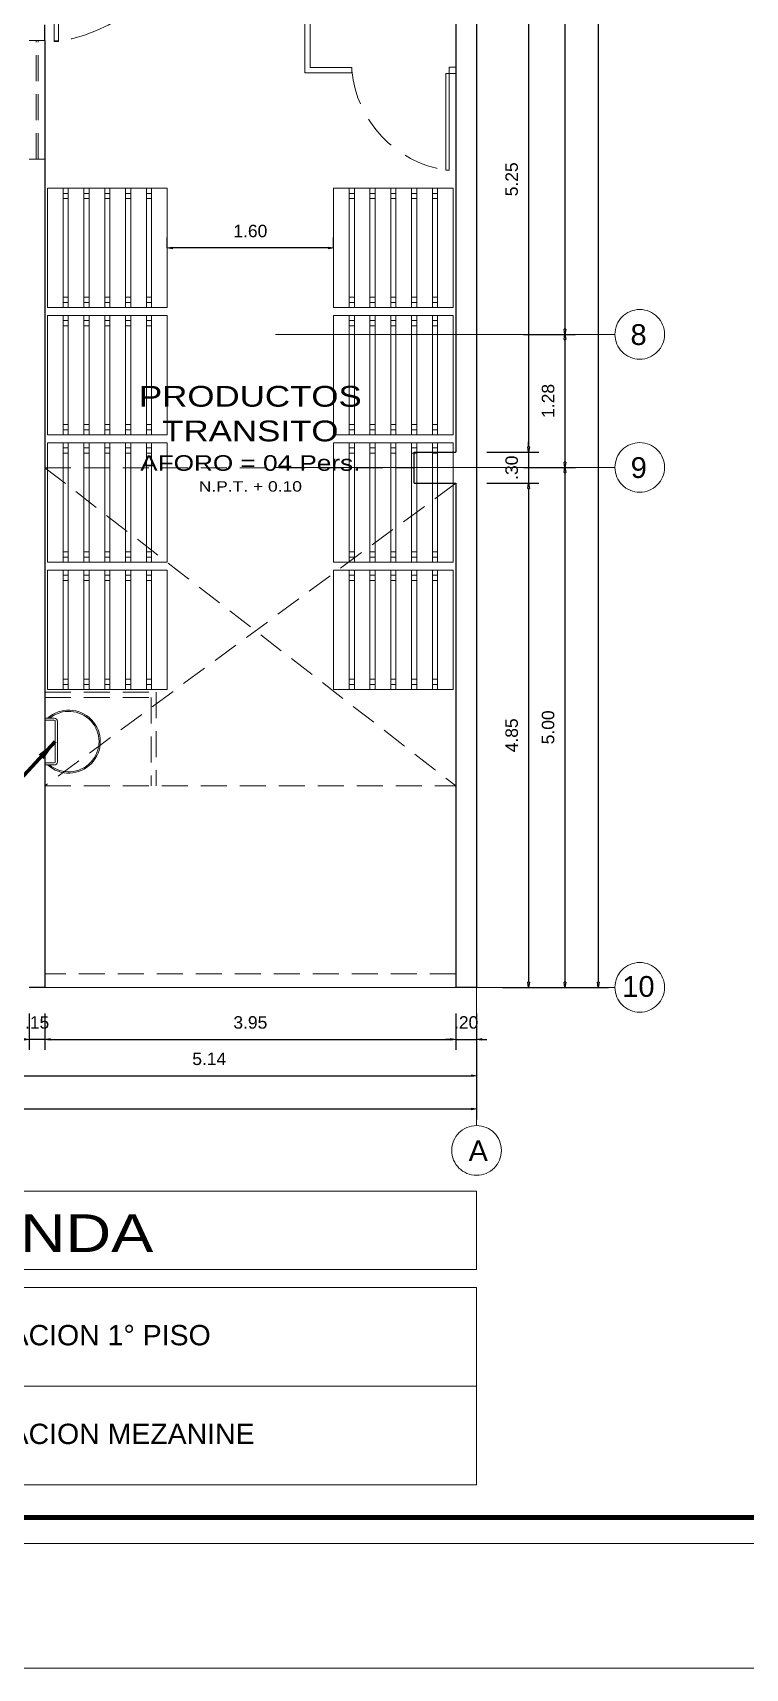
# Model space of a CAD drawing. Header units: millimetres. Extents: x 1675 to 1732.9, y 581.7 to 641.7.
# Drawn here: x 1695.63 to 1702.48, y 581.68 to 597.41 of the extents above; entities that cross this region are included whole.
import ezdxf

# ---------------------------------------------------------------- set-up
doc = ezdxf.new("R2010")
doc.units = ezdxf.units.MM
doc.linetypes.add('DASHDOT', pattern=[25.4, 12.7, -6.35, 0, -6.35])
doc.linetypes.add('HIDDEN', pattern=[0.375, 0.25, -0.125])
doc.layers.get('0').update_dxf_attribs({"lineweight": 5})
doc.layers.get('Defpoints').update_dxf_attribs({"color": 8, "lineweight": 5})
for name, color, linetype, lineweight in [('- PALETS', 8, 'Continuous', 5), ('0-MEMB5', 5, 'Continuous', 18), ('COTAS', 8, 'Continuous', 5), ('EJES', 92, 'DASHDOT', 5), ('LFS - 303 - LINEAS', 8, 'Continuous', 5), ('MURO BAJO', 7, 'Continuous', 20), ('Muros', 7, 'Continuous', 30), ('PROYECCION', 8, 'HIDDEN', 5), ('Proyecciones', 8, 'HIDDEN', 5), ('PUERTA', 8, 'Continuous', 5), ('texto', 7, 'Continuous', 5), ('TEXTOS', 7, 'Continuous', 5)]:
    doc.layers.add(name, color=color, linetype=linetype, lineweight=lineweight)
doc.styles.add('COTAS', font='', dxfattribs={"height": 0.22})
doc.styles.add('ROMANS', font='arial.ttf')
doc.styles.get("Standard").update_dxf_attribs({"font": 'arial.ttf'})
doc.styles.add('STYLE1', font='arial.ttf', dxfattribs={"height": 0.15})
doc.styles.add('Texto peqño', font='sanss___.ttf', dxfattribs={"height": 0.12})
doc.styles.get('COTAS').set_extended_font_data('Zurich Ex BT')
doc.dimstyles.new('100', dxfattribs={"dimtxt": 0.12, "dimasz": 0.05, "dimexe": 0.1, "dimexo": 0.25, "dimgap": 0.1, "dimtad": 1, "dimzin": 4, "dimdsep": 46, "dimtxsty": 'Texto peqño', "dimblk": 'CLOSEDBLANK', "dimcen": -0.05, "dimdle": 0.1, "dimclrd": 256, "dimclre": 256, "dimclrt": 256, "dimadec": 0, "dimazin": 0, "dimtfac": 1, "dimtix": 1, "dimtmove": 0, "dimatfit": 3, "dimldrblk": 'ARCHTICK', "dimfxl": 0, "dimarcsym": 0})
doc.dimstyles.new('GINMASIO', dxfattribs={"dimtxt": 0.22, "dimasz": 0.35, "dimexe": 0.28, "dimexo": 0.09, "dimgap": 0.11, "dimtad": 1, "dimlfac": 0.5, "dimzin": 4, "dimdsep": 46, "dimtxsty": 'COTAS', "dimblk": 'SMALL', "dimcen": 0.3, "dimdle": 0.25, "dimclrd": 2, "dimclre": 2, "dimazin": 0, "dimtfac": 1, "dimtmove": 0, "dimatfit": 3, "dimfxl": 0, "dimarcsym": 0})

# ---------------------------------------------------------------- blocks, each defined once
blk = doc.blocks.new('_ClosedBlank')
at = {"color": 0, "linetype": 'ByBlock', "lineweight": -2}
for p, q in [((-1, 0.17), (0, 0)), ((-1, 0.17), (-1, -0.17)), ((0, 0), (-1, -0.17))]:
    blk.add_line(p, q, dxfattribs=at)
blk = doc.blocks.new('*D108')
at = {"layer": 'COTAS', "lineweight": -2}
for p, q in [((1700.666, 638.228), (1701.166, 638.228)), ((1700.666, 588.228), (1701.166, 588.228))]:
    blk.add_line(p, q, dxfattribs=at)
at = {"layer": 'COTAS', "linetype": 'ByBlock', "lineweight": -2}
blk.add_line((1701.066, 638.178), (1701.066, 588.278), dxfattribs=at)
at = {"layer": 'Defpoints', "color": 0}
for p in [(1699.896, 638.228), (1699.896, 588.228), (1701.066, 588.228)]:
    blk.add_point(p, dxfattribs=at)
at = {"layer": 'COTAS', "lineweight": -2, "xscale": 0.05, "yscale": 0.05, "zscale": 0.05}
for p, rotation in [((1701.066, 638.228), 90), ((1701.066, 588.228), 270)]:
    blk.add_blockref('_ClosedBlank', p, dxfattribs=dict(at, rotation=rotation))
at = {"layer": 'COTAS', "insert": (1700.904, 613.228), "char_height": 0.12, "attachment_point": 5, "rotation": 90, "style": 'Texto peqño'}
blk.add_mtext('50.00', dxfattribs=at)
blk = doc.blocks.new('_ARCHTICK')
at = {"color": 0, "linetype": 'ByBlock', "const_width": 0.15}
blk.add_lwpolyline([(-0.5, -0.5), (0.5, 0.5)], dxfattribs=at)
blk = doc.blocks.new('*D126')
at = {"layer": 'COTAS', "lineweight": -2}
for p, q in [((1699.996, 598.628), (1700.496, 598.628)), ((1699.996, 593.378), (1700.496, 593.378))]:
    blk.add_line(p, q, dxfattribs=at)
at = {"layer": 'COTAS', "linetype": 'ByBlock', "lineweight": -2}
blk.add_line((1700.396, 598.578), (1700.396, 593.428), dxfattribs=at)
at = {"layer": 'Defpoints', "color": 0}
for p in [(1699.696, 598.628), (1699.696, 593.378), (1700.396, 593.378)]:
    blk.add_point(p, dxfattribs=at)
at = {"layer": 'COTAS', "lineweight": -2, "xscale": 0.05, "yscale": 0.05, "zscale": 0.05}
for p, rotation in [((1700.396, 598.628), 90), ((1700.396, 593.378), 270)]:
    blk.add_blockref('_ClosedBlank', p, dxfattribs=dict(at, rotation=rotation))
at = {"layer": 'COTAS', "insert": (1700.234, 596.003), "char_height": 0.12, "attachment_point": 5, "rotation": 90, "style": 'Texto peqño'}
blk.add_mtext('5.25', dxfattribs=at)
blk = doc.blocks.new('*D127')
at = {"layer": 'COTAS', "linetype": 'ByBlock', "lineweight": -2}
for p, q in [((1700.396, 593.428), (1700.396, 593.478)), ((1700.396, 593.378), (1700.396, 593.078)), ((1700.396, 593.028), (1700.396, 592.978))]:
    blk.add_line(p, q, dxfattribs=at)
at = {"layer": 'COTAS', "lineweight": -2}
for p, q in [((1699.996, 593.378), (1700.496, 593.378)), ((1699.996, 593.078), (1700.496, 593.078))]:
    blk.add_line(p, q, dxfattribs=at)
at = {"layer": 'Defpoints', "color": 0}
for p in [(1699.696, 593.378), (1699.696, 593.078), (1700.396, 593.078)]:
    blk.add_point(p, dxfattribs=at)
at = {"layer": 'COTAS', "lineweight": -2, "xscale": 0.05, "yscale": 0.05, "zscale": 0.05}
for p, rotation in [((1700.396, 593.378), 270), ((1700.396, 593.078), 90)]:
    blk.add_blockref('_ClosedBlank', p, dxfattribs=dict(at, rotation=rotation))
at = {"layer": 'COTAS', "insert": (1700.234, 593.228), "char_height": 0.12, "attachment_point": 5, "rotation": 90, "style": 'Texto peqño'}
blk.add_mtext('.30', dxfattribs=at)
blk = doc.blocks.new('*D128')
at = {"layer": 'COTAS', "lineweight": -2}
for p, q in [((1699.996, 593.078), (1700.496, 593.078)), ((1700.146, 588.228), (1700.496, 588.228))]:
    blk.add_line(p, q, dxfattribs=at)
at = {"layer": 'COTAS', "linetype": 'ByBlock', "lineweight": -2}
blk.add_line((1700.396, 593.028), (1700.396, 588.278), dxfattribs=at)
at = {"layer": 'Defpoints', "color": 0}
for p in [(1699.696, 593.078), (1699.896, 588.228), (1700.396, 588.228)]:
    blk.add_point(p, dxfattribs=at)
at = {"layer": 'COTAS', "lineweight": -2, "xscale": 0.05, "yscale": 0.05, "zscale": 0.05}
for p, rotation in [((1700.396, 593.078), 90), ((1700.396, 588.228), 270)]:
    blk.add_blockref('_ClosedBlank', p, dxfattribs=dict(at, rotation=rotation))
at = {"layer": 'COTAS', "insert": (1700.234, 590.653), "char_height": 0.12, "attachment_point": 5, "rotation": 90, "style": 'Texto peqño'}
blk.add_mtext('4.85', dxfattribs=at)
blk = doc.blocks.new('*D134')
at = {"layer": 'COTAS', "lineweight": -2}
for p, q in [((1700.346, 601.771), (1700.846, 601.771)), ((1700.346, 594.511), (1700.846, 594.511))]:
    blk.add_line(p, q, dxfattribs=at)
at = {"layer": 'COTAS', "linetype": 'ByBlock', "lineweight": -2}
blk.add_line((1700.746, 601.721), (1700.746, 594.561), dxfattribs=at)
at = {"layer": 'Defpoints', "color": 0}
for p in [(1699.896, 601.771), (1699.896, 594.511), (1700.746, 594.511)]:
    blk.add_point(p, dxfattribs=at)
at = {"layer": 'COTAS', "lineweight": -2, "xscale": 0.05, "yscale": 0.05, "zscale": 0.05}
for p, rotation in [((1700.746, 601.771), 90), ((1700.746, 594.511), 270)]:
    blk.add_blockref('_ClosedBlank', p, dxfattribs=dict(at, rotation=rotation))
at = {"layer": 'COTAS', "insert": (1700.584, 598.141), "char_height": 0.12, "attachment_point": 5, "rotation": 90, "style": 'Texto peqño'}
blk.add_mtext('7.26', dxfattribs=at)
blk = doc.blocks.new('*D135')
at = {"layer": 'COTAS', "lineweight": -2}
for p, q in [((1700.346, 594.511), (1700.846, 594.511)), ((1700.346, 593.231), (1700.846, 593.231))]:
    blk.add_line(p, q, dxfattribs=at)
at = {"layer": 'COTAS', "linetype": 'ByBlock', "lineweight": -2}
blk.add_line((1700.746, 594.461), (1700.746, 593.281), dxfattribs=at)
at = {"layer": 'Defpoints', "color": 0}
for p in [(1699.896, 594.511), (1699.896, 593.231), (1700.746, 593.231)]:
    blk.add_point(p, dxfattribs=at)
at = {"layer": 'COTAS', "lineweight": -2, "xscale": 0.05, "yscale": 0.05, "zscale": 0.05}
for p, rotation in [((1700.746, 594.511), 90), ((1700.746, 593.231), 270)]:
    blk.add_blockref('_ClosedBlank', p, dxfattribs=dict(at, rotation=rotation))
at = {"layer": 'COTAS', "insert": (1700.584, 593.871), "char_height": 0.12, "attachment_point": 5, "rotation": 90, "style": 'Texto peqño'}
blk.add_mtext('1.28', dxfattribs=at)
blk = doc.blocks.new('*D136')
at = {"layer": 'COTAS', "lineweight": -2}
for p, q in [((1700.346, 593.231), (1700.846, 593.231)), ((1700.346, 588.228), (1700.846, 588.228))]:
    blk.add_line(p, q, dxfattribs=at)
at = {"layer": 'COTAS', "linetype": 'ByBlock', "lineweight": -2}
blk.add_line((1700.746, 593.181), (1700.746, 588.278), dxfattribs=at)
at = {"layer": 'Defpoints', "color": 0}
for p in [(1699.896, 593.231), (1699.896, 588.228), (1700.746, 588.228)]:
    blk.add_point(p, dxfattribs=at)
at = {"layer": 'COTAS', "lineweight": -2, "xscale": 0.05, "yscale": 0.05, "zscale": 0.05}
for p, rotation in [((1700.746, 593.231), 90), ((1700.746, 588.228), 270)]:
    blk.add_blockref('_ClosedBlank', p, dxfattribs=dict(at, rotation=rotation))
at = {"layer": 'COTAS', "insert": (1700.584, 590.73), "char_height": 0.12, "attachment_point": 5, "rotation": 90, "style": 'Texto peqño'}
blk.add_mtext('5.00', dxfattribs=at)
blk = doc.blocks.new('*D138')
at = {"layer": 'COTAS', "lineweight": -2}
for p, q in [((1695.746, 587.978), (1695.746, 587.628)), ((1699.696, 587.978), (1699.696, 587.628))]:
    blk.add_line(p, q, dxfattribs=at)
at = {"layer": 'COTAS', "linetype": 'ByBlock', "lineweight": -2}
blk.add_line((1695.796, 587.728), (1699.646, 587.728), dxfattribs=at)
at = {"layer": 'Defpoints', "color": 0}
for p in [(1695.746, 588.228), (1699.696, 588.228), (1699.696, 587.728)]:
    blk.add_point(p, dxfattribs=at)
at = {"layer": 'COTAS', "lineweight": -2, "xscale": 0.05, "yscale": 0.05, "zscale": 0.05, "rotation": 180}
blk.add_blockref('_ClosedBlank', (1695.746, 587.728), dxfattribs=at)
at = {"layer": 'COTAS', "lineweight": -2, "xscale": 0.05, "yscale": 0.05, "zscale": 0.05}
blk.add_blockref('_ClosedBlank', (1699.696, 587.728), dxfattribs=at)
at = {"layer": 'COTAS', "insert": (1697.721, 587.89), "char_height": 0.12, "attachment_point": 5, "style": 'Texto peqño'}
blk.add_mtext('3.95', dxfattribs=at)
blk = doc.blocks.new('*D139')
at = {"layer": 'COTAS', "lineweight": -2}
for p, q in [((1699.696, 587.978), (1699.696, 587.628)), ((1699.896, 587.978), (1699.896, 587.628))]:
    blk.add_line(p, q, dxfattribs=at)
at = {"layer": 'COTAS', "linetype": 'ByBlock', "lineweight": -2}
for p, q in [((1699.646, 587.728), (1699.596, 587.728)), ((1699.696, 587.728), (1699.896, 587.728)), ((1699.946, 587.728), (1699.996, 587.728))]:
    blk.add_line(p, q, dxfattribs=at)
at = {"layer": 'Defpoints', "color": 0}
for p in [(1699.696, 588.228), (1699.896, 588.228, 0), (1699.896, 587.728)]:
    blk.add_point(p, dxfattribs=at)
at = {"layer": 'COTAS', "lineweight": -2, "xscale": 0.05, "yscale": 0.05, "zscale": 0.05}
blk.add_blockref('_ClosedBlank', (1699.696, 587.728), dxfattribs=at)
at = {"layer": 'COTAS', "lineweight": -2, "xscale": 0.05, "yscale": 0.05, "zscale": 0.05, "rotation": 180}
blk.add_blockref('_ClosedBlank', (1699.896, 587.728), dxfattribs=at)
at = {"layer": 'COTAS', "insert": (1699.796, 587.89), "char_height": 0.12, "attachment_point": 5, "style": 'Texto peqño'}
blk.add_mtext('.20', dxfattribs=at)
blk = doc.blocks.new('*D140')
at = {"layer": 'COTAS', "lineweight": -2}
for p, q in [((1694.756, 587.778), (1694.756, 587.278)), ((1699.896, 587.778), (1699.896, 587.278))]:
    blk.add_line(p, q, dxfattribs=at)
at = {"layer": 'COTAS', "linetype": 'ByBlock', "lineweight": -2}
blk.add_line((1694.806, 587.378), (1699.846, 587.378), dxfattribs=at)
at = {"layer": 'Defpoints', "color": 0}
for p in [(1694.756, 588.228), (1699.896, 588.228, 0), (1699.896, 587.378)]:
    blk.add_point(p, dxfattribs=at)
at = {"layer": 'COTAS', "lineweight": -2, "xscale": 0.05, "yscale": 0.05, "zscale": 0.05, "rotation": 180}
blk.add_blockref('_ClosedBlank', (1694.756, 587.378), dxfattribs=at)
at = {"layer": 'COTAS', "lineweight": -2, "xscale": 0.05, "yscale": 0.05, "zscale": 0.05}
blk.add_blockref('_ClosedBlank', (1699.896, 587.378), dxfattribs=at)
at = {"layer": 'COTAS', "insert": (1697.326, 587.54), "char_height": 0.12, "attachment_point": 5, "style": 'Texto peqño'}
blk.add_mtext('5.14', dxfattribs=at)
blk = doc.blocks.new('*D137')
at = {"layer": 'COTAS', "lineweight": -2}
for p, q in [((1679.896, 587.458), (1679.896, 586.958)), ((1699.896, 587.458), (1699.896, 586.958))]:
    blk.add_line(p, q, dxfattribs=at)
at = {"layer": 'COTAS', "linetype": 'ByBlock', "lineweight": -2}
blk.add_line((1679.946, 587.058), (1699.846, 587.058), dxfattribs=at)
at = {"layer": 'Defpoints', "color": 0}
for p in [(1679.896, 588.228, 0), (1699.896, 588.228, 0), (1699.896, 587.058)]:
    blk.add_point(p, dxfattribs=at)
at = {"layer": 'COTAS', "lineweight": -2, "xscale": 0.05, "yscale": 0.05, "zscale": 0.05, "rotation": 180}
blk.add_blockref('_ClosedBlank', (1679.896, 587.058), dxfattribs=at)
at = {"layer": 'COTAS', "lineweight": -2, "xscale": 0.05, "yscale": 0.05, "zscale": 0.05}
blk.add_blockref('_ClosedBlank', (1699.896, 587.058), dxfattribs=at)
at = {"layer": 'COTAS', "insert": (1689.896, 587.22), "char_height": 0.12, "attachment_point": 5, "style": 'Texto peqño'}
blk.add_mtext('20.00', dxfattribs=at)
blk = doc.blocks.new('*D141')
at = {"layer": 'COTAS', "lineweight": -2}
for p, q in [((1695.596, 587.978), (1695.596, 587.628)), ((1695.746, 587.978), (1695.746, 587.628))]:
    blk.add_line(p, q, dxfattribs=at)
at = {"layer": 'COTAS', "linetype": 'ByBlock', "lineweight": -2}
for p, q in [((1695.546, 587.728), (1695.496, 587.728)), ((1695.746, 587.728), (1695.596, 587.728)), ((1695.796, 587.728), (1695.846, 587.728))]:
    blk.add_line(p, q, dxfattribs=at)
at = {"layer": 'Defpoints', "color": 0}
for p in [(1695.596, 588.228), (1695.746, 588.228), (1695.596, 587.728)]:
    blk.add_point(p, dxfattribs=at)
at = {"layer": 'COTAS', "lineweight": -2, "xscale": 0.05, "yscale": 0.05, "zscale": 0.05}
blk.add_blockref('_ClosedBlank', (1695.596, 587.728), dxfattribs=at)
at = {"layer": 'COTAS', "lineweight": -2, "xscale": 0.05, "yscale": 0.05, "zscale": 0.05, "rotation": 180}
blk.add_blockref('_ClosedBlank', (1695.746, 587.728), dxfattribs=at)
at = {"layer": 'COTAS', "insert": (1695.671, 587.89), "char_height": 0.12, "attachment_point": 5, "style": 'Texto peqño'}
blk.add_mtext('.15', dxfattribs=at)
blk = doc.blocks.new('A$C68C32CAB')
for points in [[(0.65, 1.15), (-0.5, 1.15), (-0.5, 0), (0.65, 0)], [(-0.5, 1), (0.65, 1), (0.65, 1.15), (-0.5, 1.15)], [(-0.5, 0.8), (0.65, 0.8), (0.65, 0.95), (-0.5, 0.95)], [(-0.45, 0.95), (-0.4, 0.95), (-0.4, 1), (-0.45, 1)], [(0.6, 0.95), (0.55, 0.95), (0.55, 1), (0.6, 1)], [(-0.45, 0.75), (-0.4, 0.75), (-0.4, 0.8), (-0.45, 0.8)], [(0.6, 0.75), (0.55, 0.75), (0.55, 0.8), (0.6, 0.8)], [(-0.5, 0.6), (0.65, 0.6), (0.65, 0.75), (-0.5, 0.75)], [(-0.5, 0.55), (0.65, 0.55), (0.65, 0.4), (-0.5, 0.4)], [(-0.45, 0.55), (-0.4, 0.55), (-0.4, 0.6), (-0.45, 0.6)], [(0.6, 0.55), (0.55, 0.55), (0.55, 0.6), (0.6, 0.6)], [(-0.5, 0.35), (0.65, 0.35), (0.65, 0.2), (-0.5, 0.2)], [(-0.45, 0.35), (-0.4, 0.35), (-0.4, 0.4), (-0.45, 0.4)], [(0.6, 0.35), (0.55, 0.35), (0.55, 0.4), (0.6, 0.4)], [(-0.45, 0.15), (-0.4, 0.15), (-0.4, 0.2), (-0.45, 0.2)], [(0.6, 0.15), (0.55, 0.15), (0.55, 0.2), (0.6, 0.2)], [(-0.5, 0.15), (0.65, 0.15), (0.65, 0), (-0.5, 0)]]:
    blk.add_lwpolyline(points, close=True)
blk = doc.blocks.new('WEFDED')
for p, q in [((1106.4174, 270.874), (1106.4174, 270.1781)), ((1106.4174, 270.874), (1106.4405, 270.874)), ((1106.4405, 270.1781), (1106.4405, 270.874)), ((1106.37, 270.1781), (1106.4174, 270.1781)), ((1106.37, 270.1307), (1106.37, 270.1781)), ((1106.4174, 270.1307), (1106.37, 270.1307)), ((1106.4174, 270.1781), (1106.4174, 270.1307)), ((1106.4405, 270.1781), (1106.4174, 270.1781))]:
    blk.add_line(p, q)
at = {"layer": 'Proyecciones'}
blk.add_arc((1106.3184, 270.0781), 0.8053, 5.43815, 81.27407, dxfattribs=at)
blk = doc.blocks.new('*D166')
at = {"layer": 'COTAS', "lineweight": -2}
for p, q in [((1696.921, 595.343), (1696.921, 595.443)), ((1698.521, 595.343), (1698.521, 595.443))]:
    blk.add_line(p, q, dxfattribs=at)
at = {"layer": 'COTAS', "linetype": 'ByBlock', "lineweight": -2}
blk.add_line((1698.471, 595.343), (1696.971, 595.343), dxfattribs=at)
at = {"layer": 'Defpoints', "color": 0}
for p in [(1696.921, 595.343), (1696.921, 595.343), (1698.521, 595.343)]:
    blk.add_point(p, dxfattribs=at)
at = {"layer": 'COTAS', "lineweight": -2, "xscale": 0.05, "yscale": 0.05, "zscale": 0.05, "rotation": 180}
blk.add_blockref('_ClosedBlank', (1696.921, 595.343), dxfattribs=at)
at = {"layer": 'COTAS', "lineweight": -2, "xscale": 0.05, "yscale": 0.05, "zscale": 0.05}
blk.add_blockref('_ClosedBlank', (1698.521, 595.343), dxfattribs=at)
at = {"layer": 'COTAS', "insert": (1697.721, 595.505), "char_height": 0.12, "attachment_point": 5, "style": 'Texto peqño'}
blk.add_mtext('1.60', dxfattribs=at)
blk = doc.blocks.new('_Small')
at = {"layer": 'Muros', "color": 0, "lineweight": -2}
blk.add_circle((0, 0), 0.25, dxfattribs=at)

msp = doc.modelspace()

# ---------------------------------------------------------------- linework, layer by layer
for p, q in [((1690.893, 586.267), (1699.896, 586.267)), ((1699.896, 586.267), (1699.896, 585.515)), ((1699.896, 586.267), (1699.896, 586.267)), ((1699.896, 585.515), (1690.893, 585.515)), ((1699.896, 585.341), (1690.893, 585.341)), ((1699.896, 584.391), (1699.896, 585.341)), ((1699.896, 584.391), (1690.893, 584.391)), ((1690.893, 584.391), (1699.896, 584.391)), ((1699.896, 583.441), (1699.896, 584.391)), ((1699.896, 584.391), (1699.896, 584.391)), ((1690.893, 583.441), (1699.896, 583.441)), ((1699.896, 583.441), (1690.893, 583.441)), ((1699.896, 583.441), (1690.893, 583.441)), ((1699.896, 583.441), (1699.896, 583.441)), ((1699.896, 583.441), (1699.896, 583.441))]:
    msp.add_line(p, q)
msp.add_lwpolyline([(1731.748, 640.477), (1676.248, 640.477), (1676.248, 582.877), (1731.748, 582.877)], close=True)
at = {"layer": '0-MEMB5', "ltscale": 0.03, "const_width": 0.0503}
msp.add_lwpolyline([(1731.498, 640.227), (1676.498, 640.227), (1676.498, 583.127), (1731.498, 583.127)], close=True, dxfattribs=at)
at = {"layer": 'Defpoints'}
msp.add_lwpolyline([(1732.948, 641.677), (1675.048, 641.677), (1675.048, 581.677), (1732.948, 581.677)], close=True, dxfattribs=at)
at = {"layer": 'EJES', "ltscale": 10}
for p, q in [((1701.227, 594.511), (1697.963, 594.511)), ((1701.227, 593.231), (1697.963, 593.231)), ((1699.896, 586.898, 0), (1699.896, 589.648, 0)), ((1701.227, 588.228), (1697.963, 588.228))]:
    msp.add_line(p, q, dxfattribs=at)
for centre in [(1701.465, 594.511), (1701.465, 593.231), (1701.465, 588.228), (1699.896, 586.659, 0)]:
    msp.add_circle(centre, 0.239, dxfattribs=at)
at = {"layer": 'LFS - 303 - LINEAS'}
for p, q in [((1695.834, 597.335), (1695.878, 597.335)), ((1695.746, 590.818), (1695.836, 590.818)), ((1695.746, 590.798), (1695.836, 590.798)), ((1695.846, 590.788), (1695.846, 590.398)), ((1695.866, 590.788), (1695.866, 590.398)), ((1695.836, 590.388), (1695.746, 590.388)), ((1695.836, 590.368), (1695.746, 590.368)), ((1695.746, 588.228), (1699.696, 588.228))]:
    msp.add_line(p, q, dxfattribs=at)
for centre, radius, start, end in [((1695.975, 590.593), 0.303, 227.8906, 132.1094), ((1695.975, 590.593), 0.291, 230.6924, 129.3076), ((1695.836, 590.788), 0.03, 0, 90), ((1695.836, 590.788), 0.01, 0, 90), ((1695.836, 590.398), 0.03, 270, 0), ((1695.836, 590.398), 0.01, 270, 0)]:
    msp.add_arc(centre, radius, start, end, dxfattribs=at)
at = {"layer": 'MURO BAJO'}
msp.add_lwpolyline([(1698.246, 598.628), (1698.246, 597.028), (1698.696, 597.028), (1698.696, 597.078), (1698.296, 597.078), (1698.296, 598.628)], dxfattribs=at)
at = {"layer": 'Muros'}
for p, q in [((1699.896, 638.228), (1699.896, 588.228)), ((1699.696, 598.628), (1699.696, 593.378)), ((1695.746, 597.338), (1695.746, 597.488)), ((1695.746, 597.338), (1695.746, 597.488)), ((1695.746, 597.338), (1695.746, 588.228)), ((1699.296, 593.078), (1699.296, 593.378)), ((1699.296, 593.378), (1699.696, 593.378)), ((1699.296, 593.078), (1699.696, 593.078)), ((1699.696, 593.078), (1699.696, 588.228)), ((1695.746, 588.228), (1695.596, 588.228)), ((1699.896, 588.228), (1699.696, 588.228))]:
    msp.add_line(p, q, dxfattribs=at)
at = {"layer": 'PROYECCION'}
for p, q in [((1695.596, 597.338), (1695.746, 597.338)), ((1695.661, 596.198), (1695.661, 597.338)), ((1695.681, 596.198), (1695.681, 597.338)), ((1695.596, 596.198), (1695.746, 596.198)), ((1695.746, 593.228), (1699.696, 590.168)), ((1699.696, 593.078), (1695.746, 590.168)), ((1695.746, 591.068), (1696.816, 591.068)), ((1695.746, 591.018), (1696.766, 591.018)), ((1696.766, 591.018), (1696.766, 590.168)), ((1696.816, 591.068), (1696.816, 590.168)), ((1695.746, 590.168), (1699.696, 590.168)), ((1699.696, 588.358), (1695.746, 588.358))]:
    msp.add_line(p, q, dxfattribs=at)
msp.add_lwpolyline([(1695.746, 593.228), (1699.296, 593.228)], dxfattribs=at)

# ---------------------------------------------------------------- block references
at = {"layer": '- PALETS', "xscale": -1, "rotation": 270}
for p in [(1695.771, 595.268), (1698.521, 595.268), (1695.771, 594.043), (1698.521, 594.043)]:
    msp.add_blockref('A$C68C32CAB', p, dxfattribs=at)
at = {"layer": '- PALETS', "rotation": 270}
for p in [(1695.771, 592.968), (1698.521, 592.968), (1695.771, 591.743), (1698.521, 591.743)]:
    msp.add_blockref('A$C68C32CAB', p, dxfattribs=at)
at = {"layer": 'PUERTA', "rotation": 180}
for p, xscale, yscale, zscale in [((-369.478, 1102.961), -1.866666666664286, 1.866666666664343, 1.866666666664266), ((3174.856, 957.257), 1.333333333331609, 1.333333333331637, 1.333333333331586)]:
    msp.add_blockref('WEFDED', p, dxfattribs=dict(at, xscale=xscale, yscale=yscale, zscale=zscale))

# ---------------------------------------------------------------- texts
at = {"layer": 'EJES', "ltscale": 10}
for s, p in [('8', (1701.376, 594.409)), ('9', (1701.378, 593.129)), ('10', (1701.297, 588.137))]:
    msp.add_text(s, height=0.2, rotation=360, dxfattribs=at).set_placement(p)
msp.add_text('A', height=0.2, dxfattribs=at).set_placement((1699.819, 586.556, 0))
at = {"layer": 'texto', "insert": (1697.721, 593.506), "char_height": 0.1, "attachment_point": 5, "style": 'ROMANS'}
msp.add_mtext('{\\H2x;\\W1.2;PRODUCTOS\\PTRANSITO\\H0.75x;\\PAFORO = 04 Pers.\\P\\H0.66667x;N.P.T. + 0.10}', dxfattribs=at)
at = {"layer": 'TEXTOS', "style": 'STYLE1'}
for s, height, width, p in [('LEYENDA', 0.3618, 1.2, (1693.956, 585.682)), ('RUTA DE EVACUACION 1° PISO', 0.1958, 1, (1693.188, 584.784)), ('RUTA DE EVACUACION MEZANINE', 0.1958, 1, (1693.188, 583.834))]:
    msp.add_text(s, height=height, dxfattribs=dict(at, width=width)).set_placement(p)

# ---------------------------------------------------------------- dimensions: what is measured, and where the dimension line sits
at = {"layer": 'COTAS'}
dim = msp.add_linear_dim(base=(1701.066, 588.228), p1=(1699.896, 638.228), p2=(1699.896, 588.228), angle=90, dimstyle='100', dxfattribs=at)
dim.commit()
dim.dimension.update_dxf_attribs({"geometry": '*D108', "text_midpoint": (1700.904, 613.228)})
for base, p1, p2, angle, picture, middle in [((1700.746, 594.511), (1699.896, 601.771), (1699.896, 594.511), 90, '*D134', (1700.584, 598.141)), ((1700.396, 593.378), (1699.696, 598.628), (1699.696, 593.378), 90, '*D126', (1700.234, 596.003)), ((1700.746, 593.231), (1699.896, 594.511), (1699.896, 593.231), 90, '*D135', (1700.584, 593.871)), ((1700.396, 593.078), (1699.696, 593.378), (1699.696, 593.078), 90, '*D127', (1700.234, 593.228)), ((1700.746, 588.228), (1699.896, 593.231), (1699.896, 588.228), 90, '*D136', (1700.584, 590.73)), ((1700.396, 588.228), (1699.696, 593.078), (1699.896, 588.228), 90, '*D128', (1700.234, 590.653)), ((1695.596, 587.728), (1695.746, 588.228), (1695.596, 588.228), 180, '*D141', (1695.671, 587.89)), ((1699.696, 587.728), (1695.746, 588.228), (1699.696, 588.228), 180, '*D138', (1697.721, 587.89)), ((1699.896, 587.728), (1699.696, 588.228), (1699.896, 588.228, 0), 180, '*D139', (1699.796, 587.89))]:
    dim = msp.add_linear_dim(base=base, p1=p1, p2=p2, angle=angle, dimstyle='100', override={"dimtmove": 1}, dxfattribs=at)
    dim.commit()
    dim.dimension.update_dxf_attribs({"geometry": picture, "text_midpoint": middle})
for base, p1, p2, picture, middle in [((1696.921, 595.343), (1698.521, 595.343), (1696.921, 595.343), '*D166', (1697.721, 595.505)), ((1699.896, 587.058), (1679.896, 588.228, 0), (1699.896, 588.228, 0), '*D137', (1689.896, 587.22))]:
    dim = msp.add_linear_dim(base=base, p1=p1, p2=p2, dimstyle='100', dxfattribs=at)
    dim.commit()
    dim.dimension.update_dxf_attribs({"geometry": picture, "text_midpoint": middle})
dim = msp.add_linear_dim(base=(1699.896, 587.378), p1=(1694.756, 588.228), p2=(1699.896, 588.228, 0), dimstyle='100', override={"dimtmove": 1}, dxfattribs=at)
dim.commit()
dim.dimension.update_dxf_attribs({"geometry": '*D140', "text_midpoint": (1697.326, 587.54)})

# ---------------------------------------------------------------- leaders
at = {"layer": 'texto', "ltscale": 0.5}
msp.add_leader([(1695.846, 590.593), (1694.208, 588.829), (1693.908, 588.829)], dimstyle='GINMASIO', override={"dimasz": 0.2, "dimgap": 0.11, "dimtad": 0, "dimclrd": 1, "dimlwd": 65535}, dxfattribs=at)

doc.saveas('drawing.dxf')
